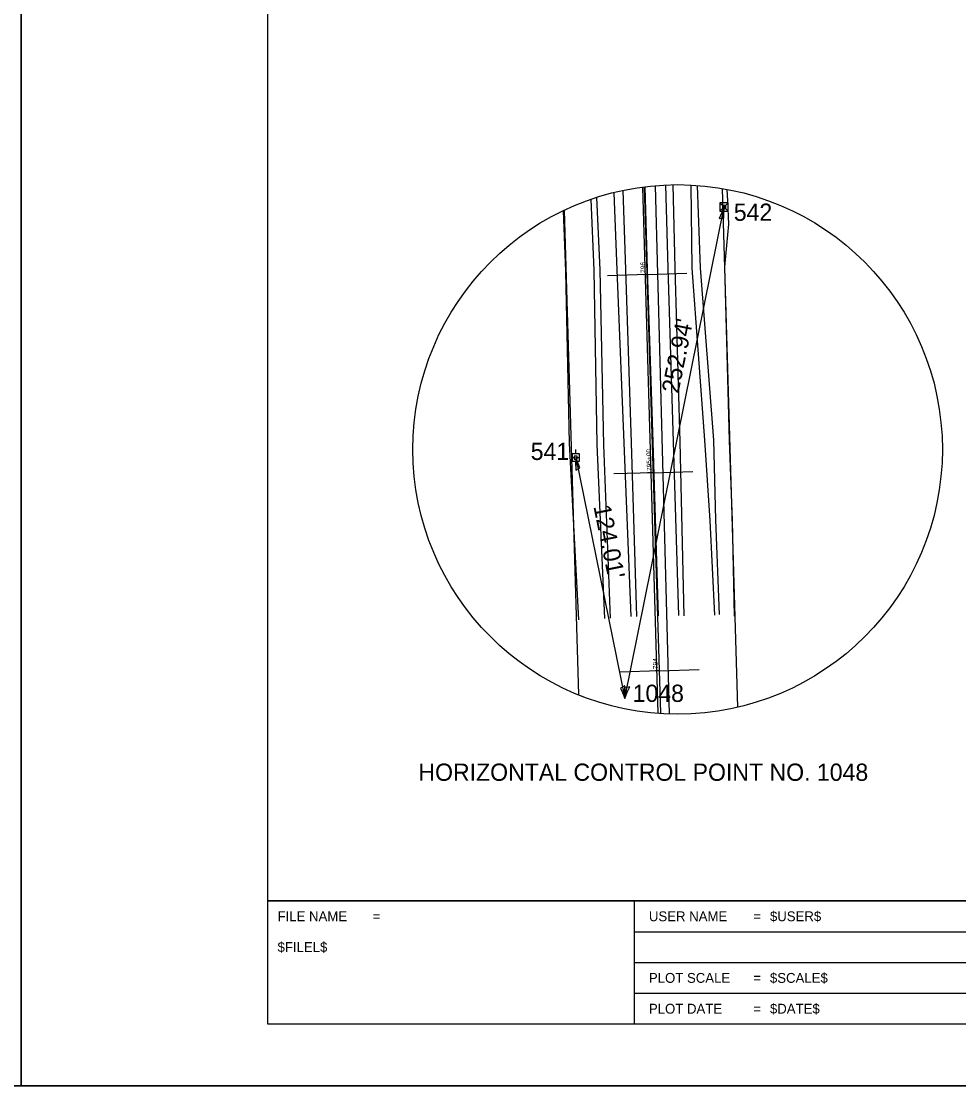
# Model space of a CAD drawing. Extents: x 524376 to 534576, y 1099059 to 1100159.
# Drawn here: x 532875.6 to 533256.1, y 1099059.3 to 1099491.2 of the extents above; entities that cross this region are included whole.
import ezdxf

# ---------------------------------------------------------------- set-up
doc = ezdxf.new("R2010")
doc.units = 0
for name, color, linetype in [('Alignment_EX_20 Centerline', 7, 'Continuous'), ('Alignment_EX_200 Centerline', 7, 'Continuous'), ('Design_EX_Roadway Profile', 7, 'Continuous'), ('ROW_EX ROW Line', 7, 'Continuous'), ('ROW_EX ROW Markers', 7, 'Continuous'), ('ROW_EX_County or Township Lines', 7, 'Continuous'), ('Sheets_50 Reference Boundary', 7, 'Continuous'), ('Sheets_General Details', 7, 'Continuous'), ('Sheets_Printer Plotting Border', 7, 'Continuous'), ('Topo_Ditch Line', 7, 'Continuous'), ('Topo_EOP', 7, 'Continuous'), ('Topo_Point Numbers', 7, 'Continuous'), ('Topo_Shoulder', 7, 'Continuous'), ('Topo_Utilities', 7, 'Continuous'), ('Topo_Vegetation Line', 7, 'Continuous')]:
    doc.layers.add(name, color=color, linetype=linetype)

msp = doc.modelspace()

# ---------------------------------------------------------------- linework, layer by layer
at = {"layer": 'Alignment_EX_20 Centerline'}
for p, q in [((533135.2, 1099210.42), (533128.49, 1099423.99)), ((533129.6, 1099388.45), (533128, 1099388.4)), ((533132.13, 1099308.06), (533129.72, 1099307.99)), ((533134.65, 1099227.67), (533133.05, 1099227.62))]:
    msp.add_line(p, q, dxfattribs=at)
at = {"layer": 'Alignment_EX_200 Centerline'}
for p, q in [((533135.2, 1099210.42), (533128.49, 1099423.99)), ((533129.6, 1099388.45), (533113.52, 1099387.95)), ((533129.6, 1099388.45), (533145.68, 1099388.96)), ((533132.13, 1099308.06), (533116.05, 1099307.56)), ((533132.13, 1099308.06), (533148.21, 1099308.57)), ((533134.65, 1099227.67), (533118.58, 1099227.16)), ((533134.65, 1099227.67), (533150.73, 1099228.17))]:
    msp.add_line(p, q, dxfattribs=at)
at = {"layer": 'Design_EX_Roadway Profile'}
msp.add_lwpolyline([(533134.28, 1099249.95), (533132.01, 1099320.45), (533129.82, 1099390.55), (533128.78, 1099424.04)], dxfattribs=at)
at = {"layer": 'ROW_EX ROW Line'}
for p, q in [((533160.05, 1099423.27), (533166.22, 1099212.92)), ((533095.94, 1099414.46), (533101.7, 1099218.04))]:
    msp.add_line(p, q, dxfattribs=at)
at = {"layer": 'ROW_EX ROW Markers'}
for p, q in [((533159.15, 1099417.55), (533162.5, 1099414.2)), ((533159.15, 1099414.2), (533162.5, 1099417.55)), ((533159.15, 1099417.55), (533162.5, 1099414.2)), ((533159.15, 1099414.2), (533162.5, 1099417.55)), ((533160.15, 1099416.55), (533161.49, 1099415.21)), ((533160.15, 1099415.21), (533161.49, 1099416.55))]:
    msp.add_line(p, q, dxfattribs=at)
for points in [[(533159.15, 1099417.55), (533159.15, 1099414.2), (533162.5, 1099414.2), (533162.5, 1099417.55)], [(533159.15, 1099417.55), (533159.15, 1099414.2), (533162.5, 1099414.2), (533162.5, 1099417.55)], [(533160.15, 1099416.55), (533160.15, 1099415.21), (533161.49, 1099415.21), (533161.49, 1099416.55)]]:
    msp.add_lwpolyline(points, close=True, dxfattribs=at)
at = {"layer": 'ROW_EX_County or Township Lines'}
msp.add_line((533138.74, 1099210.23), (533133.07, 1099424.47), dxfattribs=at)
msp.add_lwpolyline([(533134.11, 1099210.48), (533127.85, 1099423.89)], dxfattribs=at)
at = {"layer": 'Sheets_50 Reference Boundary'}
msp.add_lwpolyline([(532975.62, 1100134.3), (534550.62, 1100134.3), (534550.62, 1099134.31), (532975.62, 1099134.31)], close=True, dxfattribs=at)
at = {"layer": 'Sheets_General Details'}
for p, q in [((532875.62, 1099059.31), (532875.62, 1100159.31)), ((532875.62, 1100159.31), (532875.62, 1099059.31)), ((533120.55, 1099216.46), (533160.82, 1099415.88)), ((533100.64, 1099314.19), (533120.55, 1099216.46)), ((532975.62, 1099134.31), (534550.62, 1099134.31)), ((533124.33, 1099134.31), (533124.33, 1099084.31)), ((533124.33, 1099121.81), (533584.33, 1099121.81)), ((533124.33, 1099109.31), (533584.33, 1099109.31)), ((533124.33, 1099096.81), (533584.33, 1099096.81)), ((532875.62, 1099059.31), (531175.62, 1099059.31)), ((534575.62, 1099059.31), (532875.62, 1099059.31))]:
    msp.add_line(p, q, dxfattribs=at)
for points in [[(532975.62, 1100134.31), (534550.62, 1100134.31), (534550.62, 1099084.31), (532975.62, 1099084.31)], [(533158.81, 1099411.18), (533159.83, 1099411.39), (533160.77, 1099411.36), (533160.75, 1099413.34), (533160.82, 1099415.88), (533159.82, 1099413.36)], [(533100.61, 1099309.09), (533101.47, 1099309.68), (533102.34, 1099310.01), (533101.56, 1099311.83), (533100.64, 1099314.19), (533100.7, 1099311.48)], [(533120.58, 1099221.56), (533119.72, 1099220.97), (533118.85, 1099220.64), (533119.63, 1099218.82), (533120.55, 1099216.46), (533120.49, 1099219.17)], [(533122.57, 1099221.15), (533121.54, 1099220.94), (533120.61, 1099220.97), (533120.62, 1099218.99), (533120.55, 1099216.46), (533121.56, 1099218.98)]]:
    msp.add_lwpolyline(points, close=True, dxfattribs=at)
msp.add_circle((533141.98, 1099317.5), 107.44, dxfattribs=at)
at = {"layer": 'Sheets_Printer Plotting Border'}
for points in [[(531175.62, 1099059.31), (532875.62, 1099059.31), (532875.62, 1100159.31), (531175.62, 1100159.31)], [(532875.62, 1099059.31), (534575.62, 1099059.31), (534575.62, 1100159.31), (532875.62, 1100159.31)]]:
    msp.add_lwpolyline(points, close=True, dxfattribs=at)
at = {"layer": 'Topo_Ditch Line'}
for points in [[(533157.08, 1099250.22), (533155.2, 1099288.66), (533153.08, 1099321.29), (533147.93, 1099391.12), (533147.5, 1099424.65)], [(533159.04, 1099250.54), (533157.49, 1099288.89), (533156.72, 1099321.26), (533151.31, 1099391.25), (533150.06, 1099424.52)], [(533106.83, 1099418.93), (533108, 1099390.25), (533109.26, 1099319.54), (533112.37, 1099248.85)], [(533109.04, 1099419.75), (533110.41, 1099390.36), (533111.93, 1099319.36), (533114.64, 1099249.04)]]:
    msp.add_lwpolyline(points, dxfattribs=at)
at = {"layer": 'Topo_EOP'}
for points in [[(533125.42, 1099249.74), (533123.27, 1099320.16), (533120.91, 1099390.56), (533119.86, 1099422.63)], [(533142.47, 1099250.14), (533140.34, 1099320.58), (533138.11, 1099391.04), (533137.14, 1099424.69)]]:
    msp.add_lwpolyline(points, dxfattribs=at)
at = {"layer": 'Topo_Shoulder'}
for points in [[(533116.14, 1099421.65), (533117.29, 1099390.4), (533120.22, 1099320.21), (533123.06, 1099249.72)], [(533144.69, 1099250.01), (533143.06, 1099320.64), (533141, 1099391.18), (533140.14, 1099424.84)]]:
    msp.add_lwpolyline(points, dxfattribs=at)
at = {"layer": 'Topo_Utilities'}
for p, q in [((533099.31, 1099314.19), (533100.05, 1099314.19)), ((533100.64, 1099315.67), (533100.64, 1099317.52)), ((533101.23, 1099314.19), (533101.97, 1099314.19)), ((533100.64, 1099310.87), (533100.64, 1099312.71))]:
    msp.add_line(p, q, dxfattribs=at)
for points in [[(533102.12, 1099312.71), (533102.12, 1099315.67), (533099.16, 1099315.67), (533099.16, 1099312.71)], [(533100.05, 1099313.6), (533101.23, 1099313.6), (533101.23, 1099314.79), (533100.05, 1099314.79)]]:
    msp.add_lwpolyline(points, close=True, dxfattribs=at)
at = {"layer": 'Topo_Vegetation Line'}
for points in [[(533165.09, 1099249.85), (533164.2, 1099288.69), (533162.98, 1099321.09), (533161.2, 1099391.53), (533162.72, 1099408.87), (533162.41, 1099418.4), (533162.12, 1099422.94)], [(533095.57, 1099414.27), (533096.55, 1099389.71), (533097.93, 1099320.02), (533101.72, 1099248.35)]]:
    msp.add_lwpolyline(points, dxfattribs=at)

# ---------------------------------------------------------------- texts
at = {"layer": 'Alignment_EX_20 Centerline'}
for s, p in [(' 796', (533128.96, 1099388.43)), (' 795+00', (533131.49, 1099308.04)), (' 794', (533134.01, 1099227.65))]:
    msp.add_text(s, height=1.931, rotation=91.7994, dxfattribs=at).set_placement(p)
at = {"layer": 'Sheets_General Details'}
for s, height, rotation, p in [("252.94'", 7, 78.5827, (533142.29, 1099339.93)), ("124.01'", 7, 281.5151, (533107.8, 1099294.36)), ('FILE NAME', 4, 360, (532979.62, 1099126.06)), ('=', 4, 360, (533018.24, 1099126.06)), ('USER NAME', 4, 360, (533130.33, 1099126.06)), ('=', 4, 360, (533172.72, 1099126.06)), ('$USER$', 4, 360, (533179.45, 1099126.06)), ('$FILEL$', 4, 360, (532979.62, 1099113.56)), ('PLOT SCALE', 4, 360, (533130.33, 1099101.06)), ('=', 4, 360, (533172.72, 1099101.06)), ('$SCALE$', 4, 360, (533179.45, 1099101.06)), ('PLOT DATE', 4, 360, (533130.33, 1099088.56)), ('=', 4, 360, (533172.72, 1099088.56)), ('$DATE$', 4, 360, (533179.45, 1099088.56))]:
    msp.add_text(s, height=height, rotation=rotation, dxfattribs=at).set_placement(p)
msp.add_text('HORIZONTAL CONTROL POINT NO. 1048', height=7, dxfattribs=at).set_placement((533036.78, 1099183.03))
at = {"layer": 'Topo_Point Numbers'}
for s, p in [('542', (533164.78, 1099410.27)), ('541', (533082.36, 1099313.22)), ('1048', (533123.73, 1099215.04))]:
    msp.add_text(s, height=7, dxfattribs=at).set_placement(p)

doc.saveas('drawing.dxf')
